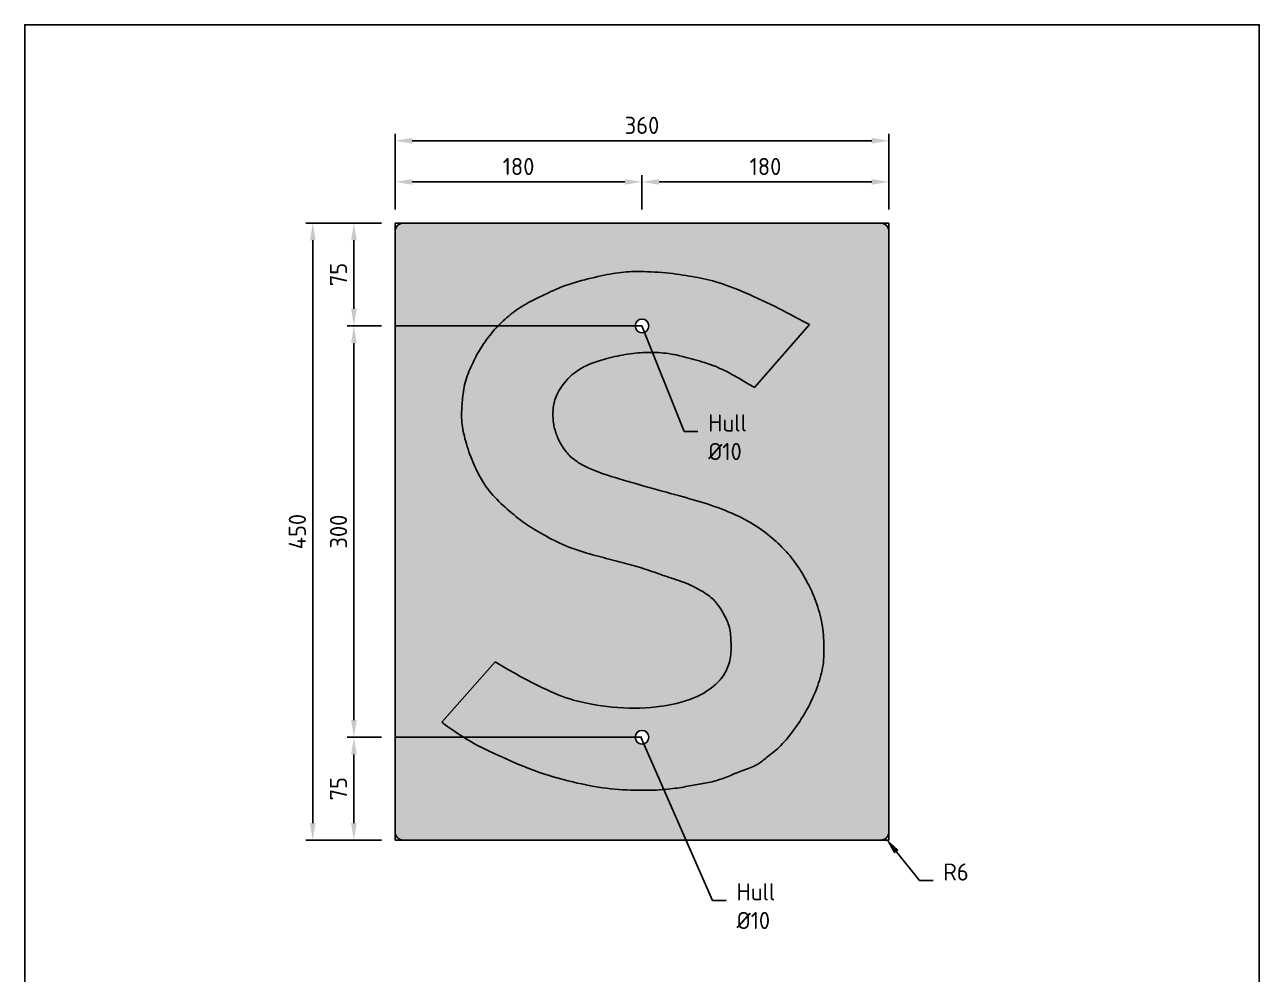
# Model space of a CAD drawing. Header units: millimetres. Extents: x 0 to 900, y 0 to 1385.
# Drawn here: x 0 to 900, y 692 to 1385 of the extents above; entities that cross this region are included whole.
import ezdxf
from ezdxf import colors
from ezdxf.entities.mleader import LeaderData, LeaderLine
from ezdxf.math import Vec2, Vec3

# ---------------------------------------------------------------- set-up
doc = ezdxf.new("R2010")
doc.units = ezdxf.units.MM
for name, color, linetype in [('DIM-ISO_1-10', 4, 'Continuous'), ('RAMME', 7, 'Continuous'), ('Skravur-Sort', 250, 'Continuous')]:
    doc.layers.add(name, color=color, linetype=linetype)
doc.layers.add('Hjelpelinjer', color=41, linetype='Continuous', plot=False)
doc.layers.add('Skravur-Gul', color=7, linetype='Continuous', true_color=0xffcc1f)
doc.styles.add('ISO25', font='ISO3098.shx')
doc.dimstyles.new('DIM-ISO_1-5', dxfattribs={"dimscale": 5, "dimtxt": 2.5, "dimasz": 2.5, "dimexe": 1, "dimexo": 2, "dimgap": 1, "dimtad": 1, "dimdec": 0, "dimdsep": 46, "dimtxsty": 'ISO25', "dimcen": 0, "dimclrd": 256, "dimclre": 256, "dimclrt": 2, "dimadec": 0, "dimazin": 0, "dimtp": 0.1, "dimtm": 0.1, "dimtfac": 0.71, "dimtdec": 0, "dimtmove": 0, "dimatfit": 3, "dimfxl": 1, "dimtzin": 0, "dimarcsym": 0})

# ---------------------------------------------------------------- blocks, each defined once
blk = doc.blocks.new('_None')
blk = doc.blocks.new('*D9')
at = {"layer": 'Defpoints', "color": 0, "transparency": 16777216}
for p in [(270, 1240.34), (240, 1165.34), (270, 1165.34)]:
    blk.add_point(p, dxfattribs=at)
at = {"layer": 'DIM-ISO_1-10', "lineweight": -2, "transparency": 16777216}
for p, q in [((260, 1240.34), (235, 1240.34)), ((240, 1227.84), (240, 1177.84)), ((260, 1165.34), (235, 1165.34))]:
    blk.add_line(p, q, dxfattribs=at)
at = {"layer": 'DIM-ISO_1-10', "transparency": 16777216}
for points in [[(237.92, 1227.84), (242.08, 1227.84), (240, 1240.34)], [(237.92, 1177.84), (242.08, 1177.84), (240, 1165.34)]]:
    blk.add_solid(points, dxfattribs=at)
at = {"layer": 'DIM-ISO_1-10', "color": 2, "transparency": 16777216, "insert": (228.75, 1202.84), "char_height": 12.5, "attachment_point": 5, "rotation": 90, "style": 'ISO25'}
blk.add_mtext('75', dxfattribs=at)
blk = doc.blocks.new('*D10')
at = {"layer": 'Defpoints', "color": 0, "transparency": 16777216}
for p in [(270, 1165.34), (240, 865.34), (270, 865.34)]:
    blk.add_point(p, dxfattribs=at)
at = {"layer": 'DIM-ISO_1-10', "lineweight": -2, "transparency": 16777216}
for p, q in [((260, 1165.34), (235, 1165.34)), ((240, 1152.84), (240, 877.84)), ((260, 865.34), (235, 865.34))]:
    blk.add_line(p, q, dxfattribs=at)
at = {"layer": 'DIM-ISO_1-10', "transparency": 16777216}
for points in [[(237.92, 1152.84), (242.08, 1152.84), (240, 1165.34)], [(237.92, 877.84), (242.08, 877.84), (240, 865.34)]]:
    blk.add_solid(points, dxfattribs=at)
at = {"layer": 'DIM-ISO_1-10', "color": 2, "transparency": 16777216, "insert": (228.75, 1015.34), "char_height": 12.5, "attachment_point": 5, "rotation": 90, "style": 'ISO25'}
blk.add_mtext('300', dxfattribs=at)
blk = doc.blocks.new('*D11')
at = {"layer": 'Defpoints', "color": 0, "transparency": 16777216}
for p in [(270, 865.34), (240, 790.34), (270, 790.34)]:
    blk.add_point(p, dxfattribs=at)
at = {"layer": 'DIM-ISO_1-10', "lineweight": -2, "transparency": 16777216}
for p, q in [((260, 865.34), (235, 865.34)), ((240, 852.84), (240, 802.84)), ((260, 790.34), (235, 790.34))]:
    blk.add_line(p, q, dxfattribs=at)
at = {"layer": 'DIM-ISO_1-10', "transparency": 16777216}
for points in [[(237.92, 852.84), (242.08, 852.84), (240, 865.34)], [(237.92, 802.84), (242.08, 802.84), (240, 790.34)]]:
    blk.add_solid(points, dxfattribs=at)
at = {"layer": 'DIM-ISO_1-10', "color": 2, "transparency": 16777216, "insert": (228.75, 827.84), "char_height": 12.5, "attachment_point": 5, "rotation": 90, "style": 'ISO25'}
blk.add_mtext('75', dxfattribs=at)
blk = doc.blocks.new('*D12')
at = {"layer": 'Defpoints', "color": 0, "transparency": 16777216}
for p in [(270, 1240.34), (210, 790.34), (270, 790.34)]:
    blk.add_point(p, dxfattribs=at)
at = {"layer": 'DIM-ISO_1-10', "lineweight": -2, "transparency": 16777216}
for p, q in [((260, 1240.34), (205, 1240.34)), ((210, 1227.84), (210, 802.84)), ((260, 790.34), (205, 790.34))]:
    blk.add_line(p, q, dxfattribs=at)
at = {"layer": 'DIM-ISO_1-10', "transparency": 16777216}
for points in [[(207.92, 1227.84), (212.08, 1227.84), (210, 1240.34)], [(207.92, 802.84), (212.08, 802.84), (210, 790.34)]]:
    blk.add_solid(points, dxfattribs=at)
at = {"layer": 'DIM-ISO_1-10', "color": 2, "transparency": 16777216, "insert": (198.75, 1015.34), "char_height": 12.5, "attachment_point": 5, "rotation": 90, "style": 'ISO25'}
blk.add_mtext('450', dxfattribs=at)
blk = doc.blocks.new('*D13')
at = {"layer": 'Defpoints', "color": 0, "transparency": 16777216}
for p in [(450, 1270.34), (270, 1240.34), (450, 1240.34)]:
    blk.add_point(p, dxfattribs=at)
at = {"layer": 'DIM-ISO_1-10', "lineweight": -2, "transparency": 16777216}
for p, q in [((270, 1250.34), (270, 1275.34)), ((282.5, 1270.34), (437.5, 1270.34)), ((450, 1250.34), (450, 1275.34))]:
    blk.add_line(p, q, dxfattribs=at)
at = {"layer": 'DIM-ISO_1-10', "transparency": 16777216}
for points in [[(282.5, 1272.42), (282.5, 1268.26), (270, 1270.34)], [(437.5, 1272.42), (437.5, 1268.26), (450, 1270.34)]]:
    blk.add_solid(points, dxfattribs=at)
at = {"layer": 'DIM-ISO_1-10', "color": 2, "transparency": 16777216, "insert": (360, 1281.59), "char_height": 12.5, "attachment_point": 5, "style": 'ISO25'}
blk.add_mtext('180', dxfattribs=at)
blk = doc.blocks.new('*D14')
at = {"layer": 'Defpoints', "color": 0, "transparency": 16777216}
for p in [(630, 1270.34), (450, 1240.34), (630, 1240.34)]:
    blk.add_point(p, dxfattribs=at)
at = {"layer": 'DIM-ISO_1-10', "lineweight": -2, "transparency": 16777216}
for p, q in [((450, 1250.34), (450, 1275.34)), ((462.5, 1270.34), (617.5, 1270.34)), ((630, 1250.34), (630, 1275.34))]:
    blk.add_line(p, q, dxfattribs=at)
at = {"layer": 'DIM-ISO_1-10', "transparency": 16777216}
for points in [[(462.5, 1272.42), (462.5, 1268.26), (450, 1270.34)], [(617.5, 1272.42), (617.5, 1268.26), (630, 1270.34)]]:
    blk.add_solid(points, dxfattribs=at)
at = {"layer": 'DIM-ISO_1-10', "color": 2, "transparency": 16777216, "insert": (540, 1281.59), "char_height": 12.5, "attachment_point": 5, "style": 'ISO25'}
blk.add_mtext('180', dxfattribs=at)
blk = doc.blocks.new('*D15')
at = {"layer": 'Defpoints', "color": 0, "transparency": 16777216}
for p in [(630, 1300.34), (270, 1240.34), (630, 1240.34)]:
    blk.add_point(p, dxfattribs=at)
at = {"layer": 'DIM-ISO_1-10', "lineweight": -2, "transparency": 16777216}
for p, q in [((270, 1250.34), (270, 1305.34)), ((630, 1250.34), (630, 1305.34)), ((282.5, 1300.34), (617.5, 1300.34))]:
    blk.add_line(p, q, dxfattribs=at)
at = {"layer": 'DIM-ISO_1-10', "transparency": 16777216}
for points in [[(282.5, 1302.42), (282.5, 1298.26), (270, 1300.34)], [(617.5, 1302.42), (617.5, 1298.26), (630, 1300.34)]]:
    blk.add_solid(points, dxfattribs=at)
at = {"layer": 'DIM-ISO_1-10', "color": 2, "transparency": 16777216, "insert": (450, 1311.59), "char_height": 12.5, "attachment_point": 5, "style": 'ISO25'}
blk.add_mtext('360', dxfattribs=at)

msp = doc.modelspace()

# ---------------------------------------------------------------- hatches: boundary and pattern name
at = {"layer": 'Skravur-Gul'}
h = msp.add_hatch(color=256, dxfattribs=at)
h.dxf.hatch_style = 1
edge = h.paths.add_edge_path()
edge.add_line((624, 790.34), (276, 790.34))
edge.add_arc((276, 796.34), 6, 180, 270, ccw=False)
edge.add_line((270, 796.34), (270, 1234.34))
edge.add_arc((276, 1234.34), 6, 90, 180, ccw=False)
edge.add_line((276, 1240.34), (624, 1240.34))
edge.add_arc((624, 1234.34), 6, 0, 90, ccw=False)
edge.add_line((630, 1234.34), (630, 796.34))
edge.add_arc((624, 796.34), 6, -90, 0, ccw=False)
edge = h.paths.add_edge_path(flags=16)
edge.add_arc((450, 865.34), 5, 0, 360)
edge = h.paths.add_edge_path(flags=16)
edge.add_arc((450, 1165.34), 5, 0, 360)
at = {"layer": 'Skravur-Sort'}
h = msp.add_hatch(color=256, dxfattribs=at)
edge = h.paths.add_edge_path(flags=16)
edge.add_arc((450, 865.34), 5, 0, 360)
edge = h.paths.add_edge_path(flags=16)
edge.add_arc((450, 1165.34), 5, 0, 360)
h.paths.add_polyline_path([(532, 1120.34), (525.77, 1124.1), (520.49, 1127.2), (516.03, 1129.72), (512.28, 1131.74), (509.1, 1133.34), (506.37, 1134.61), (503.96, 1135.64), (501.75, 1136.51), (499.63, 1137.28), (497.57, 1137.99), (495.56, 1138.64), (493.59, 1139.24), (491.66, 1139.8), (489.76, 1140.33), (487.88, 1140.84), (486, 1141.34), (484.13, 1141.84), (482.25, 1142.33), (480.38, 1142.81), (478.52, 1143.28), (476.67, 1143.72), (474.82, 1144.13), (472.99, 1144.51), (471.17, 1144.84), (469.36, 1145.13), (467.57, 1145.37), (465.77, 1145.58), (463.98, 1145.74), (462.18, 1145.86), (460.36, 1145.94), (458.53, 1145.99), (456.67, 1146.01), (454.78, 1145.99), (452.86, 1145.94), (450.94, 1145.87), (449, 1145.76), (447.06, 1145.62), (445.14, 1145.44), (443.22, 1145.24), (441.33, 1145.01), (439.47, 1144.74), (437.63, 1144.44), (435.8, 1144.12), (433.96, 1143.76), (432.1, 1143.37), (430.22, 1142.94), (428.3, 1142.49), (426.33, 1142.01), (424.3, 1141.49), (422.23, 1140.94), (420.12, 1140.34), (418, 1139.69), (415.88, 1138.99), (413.77, 1138.23), (411.7, 1137.41), (409.67, 1136.51), (407.7, 1135.53), (405.8, 1134.48), (403.97, 1133.36), (402.21, 1132.17), (400.53, 1130.92), (398.93, 1129.62), (397.42, 1128.25), (396, 1126.84), (394.67, 1125.38), (393.44, 1123.89), (392.3, 1122.39), (391.25, 1120.88), (390.3, 1119.39), (389.44, 1117.93), (388.67, 1116.52), (388, 1115.17), (387.42, 1113.9), (386.93, 1112.68), (386.51, 1111.52), (386.17, 1110.38), (385.88, 1109.26), (385.66, 1108.14), (385.48, 1107.01), (385.33, 1105.84), (385.22, 1104.63), (385.15, 1103.39), (385.1, 1102.12), (385.08, 1100.84), (385.1, 1099.56), (385.15, 1098.29), (385.22, 1097.05), (385.33, 1095.84), (385.47, 1094.68), (385.64, 1093.55), (385.84, 1092.47), (386.06, 1091.42), (386.31, 1090.41), (386.58, 1089.42), (386.86, 1088.45), (387.17, 1087.51), (387.49, 1086.58), (387.83, 1085.66), (388.18, 1084.75), (388.56, 1083.84), (388.97, 1082.93), (389.39, 1082.02), (389.85, 1081.1), (390.33, 1080.17), (390.85, 1079.23), (391.4, 1078.28), (391.97, 1077.32), (392.58, 1076.36), (393.22, 1075.41), (393.9, 1074.48), (394.6, 1073.56), (395.33, 1072.67), (396.1, 1071.81), (396.9, 1070.98), (397.74, 1070.17), (398.62, 1069.38), (399.56, 1068.61), (400.54, 1067.85), (401.57, 1067.09), (402.67, 1066.34), (403.82, 1065.59), (405.05, 1064.84), (406.35, 1064.09), (407.73, 1063.34), (409.19, 1062.59), (410.75, 1061.84), (412.41, 1061.09), (414.17, 1060.34), (416.04, 1059.59), (418.03, 1058.83), (420.16, 1058.06), (422.44, 1057.28), (424.88, 1056.47), (427.5, 1055.63), (430.32, 1054.76), (433.33, 1053.84), (436.56, 1052.88), (439.96, 1051.89), (443.48, 1050.87), (447.08, 1049.84), (450.72, 1048.81), (454.33, 1047.79), (457.89, 1046.8), (461.33, 1045.84), (464.63, 1044.93), (467.79, 1044.05), (470.83, 1043.21), (473.75, 1042.4), (476.58, 1041.62), (479.33, 1040.85), (482.02, 1040.09), (484.67, 1039.34), (487.28, 1038.59), (489.86, 1037.83), (492.43, 1037.06), (494.98, 1036.28), (497.52, 1035.47), (500.07, 1034.63), (502.61, 1033.76), (505.17, 1032.84), (507.73, 1031.88), (510.3, 1030.88), (512.86, 1029.83), (515.4, 1028.76), (517.89, 1027.65), (520.33, 1026.51), (522.71, 1025.35), (525, 1024.17), (527.2, 1022.98), (529.32, 1021.77), (531.35, 1020.55), (533.29, 1019.32), (535.16, 1018.08), (536.95, 1016.84), (538.68, 1015.59), (540.33, 1014.34), (541.93, 1013.09), (543.46, 1011.84), (544.94, 1010.59), (546.38, 1009.34), (547.76, 1008.09), (549.1, 1006.84), (550.4, 1005.59), (551.67, 1004.34), (552.9, 1003.09), (554.11, 1001.82), (555.3, 1000.54), (556.48, 999.22), (557.65, 997.85), (558.82, 996.42), (559.99, 994.92), (561.17, 993.34), (562.36, 991.67), (563.56, 989.92), (564.76, 988.1), (565.96, 986.22), (567.14, 984.29), (568.29, 982.32), (569.42, 980.34), (570.5, 978.34), (571.54, 976.34), (572.53, 974.34), (573.48, 972.34), (574.38, 970.34), (575.23, 968.34), (576.03, 966.34), (576.79, 964.34), (577.5, 962.34), (578.16, 960.34), (578.78, 958.34), (579.35, 956.33), (579.88, 954.32), (580.35, 952.3), (580.78, 950.27), (581.16, 948.23), (581.5, 946.17), (581.79, 944.1), (582.03, 942.03), (582.24, 939.94), (582.4, 937.86), (582.52, 935.79), (582.6, 933.73), (582.65, 931.69), (582.67, 929.67), (582.65, 927.69), (582.6, 925.73), (582.51, 923.8), (582.38, 921.88), (582.19, 919.98), (581.96, 918.1), (581.68, 916.22), (581.33, 914.34), (580.93, 912.47), (580.46, 910.59), (579.94, 908.72), (579.38, 906.84), (578.76, 904.97), (578.1, 903.09), (577.4, 901.22), (576.67, 899.34), (575.9, 897.47), (575.1, 895.59), (574.27, 893.72), (573.4, 891.84), (572.49, 889.97), (571.53, 888.09), (570.54, 886.22), (569.5, 884.34), (568.42, 882.47), (567.29, 880.6), (566.13, 878.74), (564.94, 876.9), (563.72, 875.09), (562.49, 873.3), (561.25, 871.55), (560, 869.84), (558.75, 868.18), (557.5, 866.56), (556.25, 865.01), (555, 863.51), (553.75, 862.07), (552.5, 860.7), (551.25, 859.4), (550, 858.17), (548.75, 857.02), (547.51, 855.95), (546.29, 854.94), (545.1, 853.99), (543.95, 853.09), (542.85, 852.24), (541.81, 851.44), (540.83, 850.67), (539.93, 849.94), (539.09, 849.23), (538.28, 848.56), (537.48, 847.9), (536.67, 847.27), (535.84, 846.67), (534.96, 846.08), (534, 845.51), (532.96, 844.95), (531.83, 844.41), (530.64, 843.88), (529.4, 843.36), (528.11, 842.85), (526.8, 842.34), (525.48, 841.84), (524.17, 841.34), (522.86, 840.84), (521.57, 840.34), (520.29, 839.84), (519.02, 839.34), (517.76, 838.84), (516.5, 838.34), (515.25, 837.84), (514, 837.34), (512.75, 836.84), (511.5, 836.35), (510.24, 835.86), (508.98, 835.38), (507.71, 834.92), (506.43, 834.48), (505.14, 834.06), (503.83, 833.67), (502.51, 833.31), (501.18, 832.98), (499.83, 832.67), (498.48, 832.38), (497.12, 832.11), (495.75, 831.85), (494.37, 831.59), (493, 831.34), (491.62, 831.09), (490.25, 830.84), (488.87, 830.59), (487.48, 830.34), (486.08, 830.09), (484.68, 829.84), (483.26, 829.59), (481.83, 829.34), (480.39, 829.09), (478.91, 828.84), (477.4, 828.6), (475.83, 828.36), (474.21, 828.13), (472.51, 827.91), (470.72, 827.7), (468.83, 827.51), (466.84, 827.33), (464.74, 827.17), (462.55, 827.02), (460.25, 826.9), (457.86, 826.81), (455.38, 826.73), (452.81, 826.69), (450.17, 826.67), (447.44, 826.69), (444.65, 826.74), (441.81, 826.82), (438.92, 826.94), (436, 827.11), (433.06, 827.31), (430.11, 827.55), (427.17, 827.84), (424.23, 828.18), (421.3, 828.56), (418.35, 829), (415.38, 829.49), (412.35, 830.03), (409.26, 830.63), (406.09, 831.29), (402.83, 832.01), (399.47, 832.79), (396.02, 833.63), (392.49, 834.54), (388.92, 835.51), (385.31, 836.54), (381.69, 837.63), (378.08, 838.79), (374.5, 840.01), (370.96, 841.29), (367.47, 842.62), (364.04, 843.99), (360.67, 845.38), (357.35, 846.79), (354.11, 848.21), (350.93, 849.62), (347.83, 851.01), (344.81, 852.37), (341.85, 853.71), (338.96, 855.05), (336.12, 856.4), (333.33, 857.78), (330.58, 859.19), (327.86, 860.65), (325.17, 862.17), (322.49, 863.77), (319.82, 865.44), (317.17, 867.17), (314.52, 868.94), (311.88, 870.76), (309.25, 872.6), (306.63, 874.47), (304, 876.34), (343, 920.34), (347.85, 917.41), (352.61, 914.63), (357.26, 912), (361.76, 909.54), (366.08, 907.24), (370.18, 905.12), (374.02, 903.18), (377.58, 901.42), (380.84, 899.86), (383.84, 898.47), (386.66, 897.23), (389.34, 896.12), (391.97, 895.12), (394.61, 894.19), (397.32, 893.33), (400.17, 892.51), (403.2, 891.7), (406.42, 890.93), (409.81, 890.18), (413.33, 889.49), (416.99, 888.84), (420.74, 888.26), (424.59, 887.76), (428.5, 887.34), (432.46, 887.01), (436.45, 886.78), (440.46, 886.65), (444.48, 886.61), (448.49, 886.68), (452.48, 886.85), (456.43, 887.12), (460.33, 887.51), (464.17, 888), (467.93, 888.59), (471.59, 889.29), (475.12, 890.07), (478.52, 890.94), (481.76, 891.89), (484.81, 892.91), (487.67, 894.01), (490.31, 895.16), (492.74, 896.36), (494.98, 897.6), (497.02, 898.86), (498.89, 900.13), (500.58, 901.39), (502.12, 902.63), (503.5, 903.84), (504.74, 905.01), (505.86, 906.13), (506.87, 907.24), (507.77, 908.32), (508.59, 909.4), (509.34, 910.47), (510.02, 911.56), (510.67, 912.67), (511.28, 913.81), (511.85, 914.99), (512.38, 916.2), (512.88, 917.44), (513.32, 918.73), (513.71, 920.06), (514.05, 921.43), (514.33, 922.84), (514.55, 924.3), (514.72, 925.8), (514.83, 927.33), (514.9, 928.88), (514.92, 930.45), (514.92, 932.03), (514.89, 933.6), (514.83, 935.17), (514.76, 936.73), (514.67, 938.26), (514.55, 939.77), (514.4, 941.26), (514.2, 942.71), (513.97, 944.13), (513.68, 945.51), (513.33, 946.84), (512.93, 948.13), (512.47, 949.38), (511.96, 950.58), (511.42, 951.76), (510.84, 952.9), (510.24, 954.01), (509.62, 955.1), (509, 956.17), (508.37, 957.23), (507.74, 958.26), (507.11, 959.28), (506.46, 960.28), (505.79, 961.25), (505.11, 962.2), (504.4, 963.12), (503.67, 964.01), (502.9, 964.87), (502.09, 965.71), (501.22, 966.53), (500.29, 967.34), (499.28, 968.15), (498.18, 968.98), (496.98, 969.81), (495.67, 970.67), (494.23, 971.56), (492.69, 972.47), (491.06, 973.39), (489.35, 974.3), (487.6, 975.2), (485.8, 976.06), (483.98, 976.89), (482.17, 977.67), (480.36, 978.39), (478.57, 979.06), (476.8, 979.69), (475.04, 980.28), (473.3, 980.85), (471.57, 981.4), (469.86, 981.95), (468.17, 982.51), (466.49, 983.08), (464.82, 983.66), (463.16, 984.25), (461.5, 984.84), (459.84, 985.43), (458.18, 986.02), (456.51, 986.6), (454.83, 987.17), (453.14, 987.73), (451.43, 988.27), (449.7, 988.8), (447.96, 989.32), (446.2, 989.83), (444.43, 990.34), (442.64, 990.84), (440.83, 991.34), (439.01, 991.84), (437.18, 992.34), (435.33, 992.84), (433.46, 993.34), (431.58, 993.84), (429.68, 994.34), (427.76, 994.84), (425.83, 995.34), (423.89, 995.84), (421.92, 996.35), (419.94, 996.86), (417.94, 997.38), (415.91, 997.92), (413.86, 998.48), (411.78, 999.06), (409.67, 999.67), (407.53, 1000.31), (405.36, 1000.99), (403.19, 1001.7), (401, 1002.44), (398.81, 1003.23), (396.64, 1004.06), (394.47, 1004.93), (392.33, 1005.84), (390.22, 1006.8), (388.15, 1007.8), (386.12, 1008.82), (384.12, 1009.86), (382.18, 1010.91), (380.29, 1011.96), (378.45, 1012.99), (376.67, 1014.01), (374.95, 1014.99), (373.28, 1015.96), (371.66, 1016.91), (370.08, 1017.86), (368.54, 1018.82), (367.01, 1019.8), (365.5, 1020.8), (364, 1021.84), (362.5, 1022.93), (361, 1024.06), (359.49, 1025.23), (357.98, 1026.44), (356.46, 1027.7), (354.93, 1028.99), (353.39, 1030.31), (351.83, 1031.67), (350.26, 1033.06), (348.69, 1034.48), (347.13, 1035.93), (345.58, 1037.4), (344.07, 1038.9), (342.6, 1040.42), (341.18, 1041.95), (339.83, 1043.51), (338.56, 1045.08), (337.36, 1046.66), (336.22, 1048.26), (335.15, 1049.86), (334.13, 1051.47), (333.15, 1053.09), (332.22, 1054.72), (331.33, 1056.34), (330.47, 1057.97), (329.64, 1059.6), (328.84, 1061.24), (328.06, 1062.9), (327.31, 1064.59), (326.58, 1066.3), (325.86, 1068.05), (325.17, 1069.84), (324.49, 1071.67), (323.83, 1073.54), (323.19, 1075.44), (322.58, 1077.34), (322.01, 1079.24), (321.46, 1081.14), (320.96, 1083.01), (320.5, 1084.84), (320.09, 1086.63), (319.72, 1088.37), (319.4, 1090.08), (319.12, 1091.74), (318.9, 1093.36), (318.72, 1094.94), (318.59, 1096.49), (318.5, 1098.01), (318.46, 1099.49), (318.46, 1100.96), (318.5, 1102.4), (318.56, 1103.84), (318.65, 1105.28), (318.76, 1106.73), (318.88, 1108.19), (319, 1109.67), (319.13, 1111.19), (319.26, 1112.73), (319.41, 1114.3), (319.58, 1115.88), (319.79, 1117.48), (320.03, 1119.1), (320.32, 1120.72), (320.67, 1122.34), (321.07, 1123.97), (321.53, 1125.59), (322.05, 1127.21), (322.6, 1128.82), (323.2, 1130.42), (323.83, 1132.02), (324.49, 1133.6), (325.17, 1135.17), (325.86, 1136.73), (326.58, 1138.27), (327.32, 1139.81), (328.08, 1141.34), (328.88, 1142.87), (329.71, 1144.41), (330.59, 1145.95), (331.5, 1147.51), (332.46, 1149.08), (333.46, 1150.65), (334.51, 1152.23), (335.58, 1153.8), (336.69, 1155.35), (337.83, 1156.88), (338.99, 1158.38), (340.17, 1159.84), (341.36, 1161.26), (342.57, 1162.63), (343.8, 1163.96), (345.04, 1165.26), (346.3, 1166.52), (347.57, 1167.76), (348.86, 1168.98), (350.17, 1170.17), (351.49, 1171.35), (352.83, 1172.52), (354.21, 1173.67), (355.62, 1174.8), (357.09, 1175.92), (358.6, 1177.02), (360.18, 1178.1), (361.83, 1179.17), (363.56, 1180.23), (365.35, 1181.27), (367.21, 1182.3), (369.12, 1183.32), (371.08, 1184.33), (373.08, 1185.34), (375.11, 1186.34), (377.17, 1187.34), (379.24, 1188.34), (381.33, 1189.33), (383.43, 1190.31), (385.56, 1191.28), (387.72, 1192.22), (389.89, 1193.13), (392.1, 1194.01), (394.33, 1194.84), (396.6, 1195.63), (398.89, 1196.38), (401.21, 1197.08), (403.54, 1197.76), (405.89, 1198.4), (408.26, 1199.01), (410.63, 1199.6), (413, 1200.17), (415.37, 1200.73), (417.73, 1201.26), (420.07, 1201.77), (422.38, 1202.26), (424.63, 1202.71), (426.83, 1203.13), (428.96, 1203.51), (431, 1203.84), (432.96, 1204.13), (434.85, 1204.37), (436.72, 1204.58), (438.58, 1204.74), (440.48, 1204.86), (442.44, 1204.94), (444.49, 1204.99), (446.67, 1205.01), (448.99, 1204.99), (451.44, 1204.94), (454, 1204.87), (456.62, 1204.76), (459.3, 1204.62), (461.99, 1204.44), (464.68, 1204.24), (467.33, 1204.01), (469.93, 1203.74), (472.46, 1203.45), (474.94, 1203.13), (477.35, 1202.8), (479.72, 1202.45), (482.03, 1202.09), (484.29, 1201.71), (486.5, 1201.34), (488.67, 1200.96), (490.8, 1200.58), (492.92, 1200.17), (495.04, 1199.74), (497.18, 1199.26), (499.34, 1198.74), (501.56, 1198.16), (503.83, 1197.51), (506.18, 1196.78), (508.61, 1195.98), (511.12, 1195.1), (513.71, 1194.15), (516.37, 1193.13), (519.11, 1192.05), (521.93, 1190.89), (524.83, 1189.67), (527.81, 1188.39), (530.85, 1187.06), (533.94, 1185.66), (537.06, 1184.23), (540.21, 1182.74), (543.37, 1181.22), (546.53, 1179.67), (549.67, 1178.09), (552.77, 1176.49), (555.83, 1174.88), (558.81, 1173.3), (561.71, 1171.75), (564.49, 1170.26), (567.15, 1168.84), (569.66, 1167.53), (572, 1166.34)])

# ---------------------------------------------------------------- linework, layer by layer
at = {"layer": 'Hjelpelinjer'}
for p, q in [((270, 1240.34), (270, 1234.34)), ((270, 1240.34), (276, 1240.34)), ((624, 1240.34), (630, 1240.34)), ((630, 1240.34), (630, 1234.34)), ((450, 1165.34), (270, 1165.34)), ((572, 1166.34), (532, 1120.34)), ((450, 865.34), (270, 865.34)), ((270, 796.34), (270, 790.34)), ((630, 796.34), (630, 790.34)), ((270, 790.34), (276, 790.34)), ((624, 790.34), (630, 790.34))]:
    msp.add_line(p, q, dxfattribs=at)
msp.add_lwpolyline([(624, 790.34), (276, 790.34, -0.414214), (270, 796.34), (270, 1234.34, -0.414214), (276, 1240.34), (624, 1240.34, -0.414214), (630, 1234.34), (630, 796.34, -0.414214)], format="xyb", close=True, dxfattribs=at)
for points in [[(343, 920.34), (347.85, 917.41), (352.61, 914.63), (357.26, 912), (361.76, 909.54), (366.08, 907.24), (370.18, 905.12), (374.02, 903.18), (377.58, 901.42), (380.84, 899.86), (383.84, 898.47), (386.66, 897.23), (389.34, 896.12), (391.97, 895.12), (394.61, 894.19), (397.32, 893.33), (400.17, 892.51), (403.2, 891.7), (406.42, 890.93), (409.81, 890.18), (413.33, 889.49), (416.99, 888.84), (420.74, 888.26), (424.59, 887.76), (428.5, 887.34), (432.46, 887.01), (436.45, 886.78), (440.46, 886.65), (444.48, 886.61), (448.49, 886.68), (452.48, 886.85), (456.43, 887.12), (460.33, 887.51), (464.17, 888), (467.93, 888.59), (471.59, 889.29), (475.12, 890.07), (478.52, 890.94), (481.76, 891.89), (484.81, 892.91), (487.67, 894.01), (490.31, 895.16), (492.74, 896.36), (494.98, 897.6), (497.02, 898.86), (498.89, 900.13), (500.58, 901.39), (502.12, 902.63), (503.5, 903.84), (504.74, 905.01), (505.86, 906.13), (506.87, 907.24), (507.77, 908.32), (508.59, 909.4), (509.34, 910.47), (510.02, 911.56), (510.67, 912.67), (511.28, 913.81), (511.85, 914.99), (512.38, 916.2), (512.88, 917.44), (513.32, 918.73), (513.71, 920.06), (514.05, 921.43), (514.33, 922.84), (514.55, 924.3), (514.72, 925.8), (514.83, 927.33), (514.9, 928.88), (514.92, 930.45), (514.92, 932.03), (514.89, 933.6), (514.83, 935.17), (514.76, 936.73), (514.67, 938.26), (514.55, 939.77), (514.4, 941.26), (514.2, 942.71), (513.97, 944.13), (513.68, 945.51), (513.33, 946.84), (512.93, 948.13), (512.47, 949.38), (511.96, 950.58), (511.42, 951.76), (510.84, 952.9), (510.24, 954.01), (509.62, 955.1), (509, 956.17), (508.37, 957.23), (507.74, 958.26), (507.11, 959.28), (506.46, 960.28), (505.79, 961.25), (505.11, 962.2), (504.4, 963.12), (503.67, 964.01), (502.9, 964.87), (502.09, 965.71), (501.22, 966.53), (500.29, 967.34), (499.28, 968.15), (498.18, 968.98), (496.98, 969.81), (495.67, 970.67), (494.23, 971.56), (492.69, 972.47), (491.06, 973.39), (489.35, 974.3), (487.6, 975.2), (485.8, 976.06), (483.98, 976.89), (482.17, 977.67), (480.36, 978.39), (478.57, 979.06), (476.8, 979.69), (475.04, 980.28), (473.3, 980.85), (471.57, 981.4), (469.86, 981.95), (468.17, 982.51), (466.49, 983.08), (464.82, 983.66), (463.16, 984.25), (461.5, 984.84), (459.84, 985.43), (458.18, 986.02), (456.51, 986.6), (454.83, 987.17), (453.14, 987.73), (451.43, 988.27), (449.7, 988.8), (447.96, 989.32), (446.2, 989.83), (444.43, 990.34), (442.64, 990.84), (440.83, 991.34), (439.01, 991.84), (437.18, 992.34), (435.33, 992.84), (433.46, 993.34), (431.58, 993.84), (429.68, 994.34), (427.76, 994.84), (425.83, 995.34), (423.89, 995.84), (421.92, 996.35), (419.94, 996.86), (417.94, 997.38), (415.91, 997.92), (413.86, 998.48), (411.78, 999.06), (409.67, 999.67), (407.53, 1000.31), (405.36, 1000.99), (403.19, 1001.7), (401, 1002.44), (398.81, 1003.23), (396.64, 1004.06), (394.47, 1004.93), (392.33, 1005.84), (390.22, 1006.8), (388.15, 1007.8), (386.12, 1008.82), (384.12, 1009.86), (382.18, 1010.91), (380.29, 1011.96), (378.45, 1012.99), (376.67, 1014.01), (374.95, 1014.99), (373.28, 1015.96), (371.66, 1016.91), (370.08, 1017.86), (368.54, 1018.82), (367.01, 1019.8), (365.5, 1020.8), (364, 1021.84), (362.5, 1022.93), (361, 1024.06), (359.49, 1025.23), (357.98, 1026.44), (356.46, 1027.7), (354.93, 1028.99), (353.39, 1030.31), (351.83, 1031.67), (350.26, 1033.06), (348.69, 1034.48), (347.13, 1035.93), (345.58, 1037.4), (344.07, 1038.9), (342.6, 1040.42), (341.18, 1041.95), (339.83, 1043.51), (338.56, 1045.08), (337.36, 1046.66), (336.22, 1048.26), (335.15, 1049.86), (334.13, 1051.47), (333.15, 1053.09), (332.22, 1054.72), (331.33, 1056.34), (330.47, 1057.97), (329.64, 1059.6), (328.84, 1061.24), (328.06, 1062.9), (327.31, 1064.59), (326.58, 1066.3), (325.86, 1068.05), (325.17, 1069.84), (324.49, 1071.67), (323.83, 1073.54), (323.19, 1075.44), (322.58, 1077.34), (322.01, 1079.24), (321.46, 1081.14), (320.96, 1083.01), (320.5, 1084.84), (320.09, 1086.63), (319.72, 1088.37), (319.4, 1090.08), (319.12, 1091.74), (318.9, 1093.36), (318.72, 1094.94), (318.59, 1096.49), (318.5, 1098.01), (318.46, 1099.49), (318.46, 1100.96), (318.5, 1102.4), (318.56, 1103.84), (318.65, 1105.28), (318.76, 1106.73), (318.88, 1108.19), (319, 1109.67), (319.13, 1111.19), (319.26, 1112.73), (319.41, 1114.3), (319.58, 1115.88), (319.79, 1117.48), (320.03, 1119.1), (320.32, 1120.72), (320.67, 1122.34), (321.07, 1123.97), (321.53, 1125.59), (322.05, 1127.21), (322.6, 1128.82), (323.2, 1130.42), (323.83, 1132.02), (324.49, 1133.6), (325.17, 1135.17), (325.86, 1136.73), (326.58, 1138.27), (327.32, 1139.81), (328.08, 1141.34), (328.88, 1142.87), (329.71, 1144.41), (330.59, 1145.95), (331.5, 1147.51), (332.46, 1149.08), (333.46, 1150.65), (334.51, 1152.23), (335.58, 1153.8), (336.69, 1155.35), (337.83, 1156.88), (338.99, 1158.38), (340.17, 1159.84), (341.36, 1161.26), (342.57, 1162.63), (343.8, 1163.96), (345.04, 1165.26), (346.3, 1166.52), (347.57, 1167.76), (348.86, 1168.98), (350.17, 1170.17), (351.49, 1171.35), (352.83, 1172.52), (354.21, 1173.67), (355.62, 1174.8), (357.09, 1175.92), (358.6, 1177.02), (360.18, 1178.1), (361.83, 1179.17), (363.56, 1180.23), (365.35, 1181.27), (367.21, 1182.3), (369.12, 1183.32), (371.08, 1184.33), (373.08, 1185.34), (375.11, 1186.34), (377.17, 1187.34), (379.24, 1188.34), (381.33, 1189.33), (383.43, 1190.31), (385.56, 1191.28), (387.72, 1192.22), (389.89, 1193.13), (392.1, 1194.01), (394.33, 1194.84), (396.6, 1195.63), (398.89, 1196.38), (401.21, 1197.08), (403.54, 1197.76), (405.89, 1198.4), (408.26, 1199.01), (410.63, 1199.6), (413, 1200.17), (415.37, 1200.73), (417.73, 1201.26), (420.07, 1201.77), (422.38, 1202.26), (424.63, 1202.71), (426.83, 1203.13), (428.96, 1203.51), (431, 1203.84), (432.96, 1204.13), (434.85, 1204.37), (436.72, 1204.58), (438.58, 1204.74), (440.48, 1204.86), (442.44, 1204.94), (444.49, 1204.99), (446.67, 1205.01), (448.99, 1204.99), (451.44, 1204.94), (454, 1204.87), (456.62, 1204.76), (459.3, 1204.62), (461.99, 1204.44), (464.68, 1204.24), (467.33, 1204.01), (469.93, 1203.74), (472.46, 1203.45), (474.94, 1203.13), (477.35, 1202.8), (479.72, 1202.45), (482.03, 1202.09), (484.29, 1201.71), (486.5, 1201.34), (488.67, 1200.96), (490.8, 1200.58), (492.92, 1200.17), (495.04, 1199.74), (497.18, 1199.26), (499.34, 1198.74), (501.56, 1198.16), (503.83, 1197.51), (506.18, 1196.78), (508.61, 1195.98), (511.12, 1195.1), (513.71, 1194.15), (516.37, 1193.13), (519.11, 1192.05), (521.93, 1190.89), (524.83, 1189.67), (527.81, 1188.39), (530.85, 1187.06), (533.94, 1185.66), (537.06, 1184.23), (540.21, 1182.74), (543.37, 1181.22), (546.53, 1179.67), (549.67, 1178.09), (552.77, 1176.49), (555.83, 1174.88), (558.81, 1173.3), (561.71, 1171.75), (564.49, 1170.26), (567.15, 1168.84), (569.66, 1167.53), (572, 1166.34)], [(532, 1120.34), (525.77, 1124.1), (520.49, 1127.2), (516.03, 1129.72), (512.28, 1131.74), (509.1, 1133.34), (506.37, 1134.61), (503.96, 1135.64), (501.75, 1136.51), (499.63, 1137.28), (497.57, 1137.99), (495.56, 1138.64), (493.59, 1139.24), (491.66, 1139.8), (489.76, 1140.33), (487.88, 1140.84), (486, 1141.34), (484.13, 1141.84), (482.25, 1142.33), (480.38, 1142.81), (478.52, 1143.28), (476.67, 1143.72), (474.82, 1144.13), (472.99, 1144.51), (471.17, 1144.84), (469.36, 1145.13), (467.57, 1145.37), (465.77, 1145.58), (463.98, 1145.74), (462.18, 1145.86), (460.36, 1145.94), (458.53, 1145.99), (456.67, 1146.01), (454.78, 1145.99), (452.86, 1145.94), (450.94, 1145.87), (449, 1145.76), (447.06, 1145.62), (445.14, 1145.44), (443.22, 1145.24), (441.33, 1145.01), (439.47, 1144.74), (437.63, 1144.44), (435.8, 1144.12), (433.96, 1143.76), (432.1, 1143.37), (430.22, 1142.94), (428.3, 1142.49), (426.33, 1142.01), (424.3, 1141.49), (422.23, 1140.94), (420.12, 1140.34), (418, 1139.69), (415.88, 1138.99), (413.77, 1138.23), (411.7, 1137.41), (409.67, 1136.51), (407.7, 1135.53), (405.8, 1134.48), (403.97, 1133.36), (402.21, 1132.17), (400.53, 1130.92), (398.93, 1129.62), (397.42, 1128.25), (396, 1126.84), (394.67, 1125.38), (393.44, 1123.89), (392.3, 1122.39), (391.25, 1120.88), (390.3, 1119.39), (389.44, 1117.93), (388.67, 1116.52), (388, 1115.17), (387.42, 1113.9), (386.93, 1112.68), (386.51, 1111.52), (386.17, 1110.38), (385.88, 1109.26), (385.66, 1108.14), (385.48, 1107.01), (385.33, 1105.84), (385.22, 1104.63), (385.15, 1103.39), (385.1, 1102.12), (385.08, 1100.84), (385.1, 1099.56), (385.15, 1098.29), (385.22, 1097.05), (385.33, 1095.84), (385.47, 1094.68), (385.64, 1093.55), (385.84, 1092.47), (386.06, 1091.42), (386.31, 1090.41), (386.58, 1089.42), (386.86, 1088.45), (387.17, 1087.51), (387.49, 1086.58), (387.83, 1085.66), (388.18, 1084.75), (388.56, 1083.84), (388.97, 1082.93), (389.39, 1082.02), (389.85, 1081.1), (390.33, 1080.17), (390.85, 1079.23), (391.4, 1078.28), (391.97, 1077.32), (392.58, 1076.36), (393.22, 1075.41), (393.9, 1074.48), (394.6, 1073.56), (395.33, 1072.67), (396.1, 1071.81), (396.9, 1070.98), (397.74, 1070.17), (398.62, 1069.38), (399.56, 1068.61), (400.54, 1067.85), (401.57, 1067.09), (402.67, 1066.34), (403.82, 1065.59), (405.05, 1064.84), (406.35, 1064.09), (407.73, 1063.34), (409.19, 1062.59), (410.75, 1061.84), (412.41, 1061.09), (414.17, 1060.34), (416.04, 1059.59), (418.03, 1058.83), (420.16, 1058.06), (422.44, 1057.28), (424.88, 1056.47), (427.5, 1055.63), (430.32, 1054.76), (433.33, 1053.84), (436.56, 1052.88), (439.96, 1051.89), (443.48, 1050.87), (447.08, 1049.84), (450.72, 1048.81), (454.33, 1047.79), (457.89, 1046.8), (461.33, 1045.84), (464.63, 1044.93), (467.79, 1044.05), (470.83, 1043.21), (473.75, 1042.4), (476.58, 1041.62), (479.33, 1040.85), (482.02, 1040.09), (484.67, 1039.34), (487.28, 1038.59), (489.86, 1037.83), (492.43, 1037.06), (494.98, 1036.28), (497.52, 1035.47), (500.07, 1034.63), (502.61, 1033.76), (505.17, 1032.84), (507.73, 1031.88), (510.3, 1030.88), (512.86, 1029.83), (515.4, 1028.76), (517.89, 1027.65), (520.33, 1026.51), (522.71, 1025.35), (525, 1024.17), (527.2, 1022.98), (529.32, 1021.77), (531.35, 1020.55), (533.29, 1019.32), (535.16, 1018.08), (536.95, 1016.84), (538.68, 1015.59), (540.33, 1014.34), (541.93, 1013.09), (543.46, 1011.84), (544.94, 1010.59), (546.38, 1009.34), (547.76, 1008.09), (549.1, 1006.84), (550.4, 1005.59), (551.67, 1004.34), (552.9, 1003.09), (554.11, 1001.82), (555.3, 1000.54), (556.48, 999.22), (557.65, 997.85), (558.82, 996.42), (559.99, 994.92), (561.17, 993.34), (562.36, 991.67), (563.56, 989.92), (564.76, 988.1), (565.96, 986.22), (567.14, 984.29), (568.29, 982.32), (569.42, 980.34), (570.5, 978.34), (571.54, 976.34), (572.53, 974.34), (573.48, 972.34), (574.38, 970.34), (575.23, 968.34), (576.03, 966.34), (576.79, 964.34), (577.5, 962.34), (578.16, 960.34), (578.78, 958.34), (579.35, 956.33), (579.88, 954.32), (580.35, 952.3), (580.78, 950.27), (581.16, 948.23), (581.5, 946.17), (581.79, 944.1), (582.03, 942.03), (582.24, 939.94), (582.4, 937.86), (582.52, 935.79), (582.6, 933.73), (582.65, 931.69), (582.67, 929.67), (582.65, 927.69), (582.6, 925.73), (582.51, 923.8), (582.38, 921.88), (582.19, 919.98), (581.96, 918.1), (581.68, 916.22), (581.33, 914.34), (580.93, 912.47), (580.46, 910.59), (579.94, 908.72), (579.38, 906.84), (578.76, 904.97), (578.1, 903.09), (577.4, 901.22), (576.67, 899.34), (575.9, 897.47), (575.1, 895.59), (574.27, 893.72), (573.4, 891.84), (572.49, 889.97), (571.53, 888.09), (570.54, 886.22), (569.5, 884.34), (568.42, 882.47), (567.29, 880.6), (566.13, 878.74), (564.94, 876.9), (563.72, 875.09), (562.49, 873.3), (561.25, 871.55), (560, 869.84), (558.75, 868.18), (557.5, 866.56), (556.25, 865.01), (555, 863.51), (553.75, 862.07), (552.5, 860.7), (551.25, 859.4), (550, 858.17), (548.75, 857.02), (547.51, 855.95), (546.29, 854.94), (545.1, 853.99), (543.95, 853.09), (542.85, 852.24), (541.81, 851.44), (540.83, 850.67), (539.93, 849.94), (539.09, 849.23), (538.28, 848.56), (537.48, 847.9), (536.67, 847.27), (535.84, 846.67), (534.96, 846.08), (534, 845.51), (532.96, 844.95), (531.83, 844.41), (530.64, 843.88), (529.4, 843.36), (528.11, 842.85), (526.8, 842.34), (525.48, 841.84), (524.17, 841.34), (522.86, 840.84), (521.57, 840.34), (520.29, 839.84), (519.02, 839.34), (517.76, 838.84), (516.5, 838.34), (515.25, 837.84), (514, 837.34), (512.75, 836.84), (511.5, 836.35), (510.24, 835.86), (508.98, 835.38), (507.71, 834.92), (506.43, 834.48), (505.14, 834.06), (503.83, 833.67), (502.51, 833.31), (501.18, 832.98), (499.83, 832.67), (498.48, 832.38), (497.12, 832.11), (495.75, 831.85), (494.37, 831.59), (493, 831.34), (491.62, 831.09), (490.25, 830.84), (488.87, 830.59), (487.48, 830.34), (486.08, 830.09), (484.68, 829.84), (483.26, 829.59), (481.83, 829.34), (480.39, 829.09), (478.91, 828.84), (477.4, 828.6), (475.83, 828.36), (474.21, 828.13), (472.51, 827.91), (470.72, 827.7), (468.83, 827.51), (466.84, 827.33), (464.74, 827.17), (462.55, 827.02), (460.25, 826.9), (457.86, 826.81), (455.38, 826.73), (452.81, 826.69), (450.17, 826.67), (447.44, 826.69), (444.65, 826.74), (441.81, 826.82), (438.92, 826.94), (436, 827.11), (433.06, 827.31), (430.11, 827.55), (427.17, 827.84), (424.23, 828.18), (421.3, 828.56), (418.35, 829), (415.38, 829.49), (412.35, 830.03), (409.26, 830.63), (406.09, 831.29), (402.83, 832.01), (399.47, 832.79), (396.02, 833.63), (392.49, 834.54), (388.92, 835.51), (385.31, 836.54), (381.69, 837.63), (378.08, 838.79), (374.5, 840.01), (370.96, 841.29), (367.47, 842.62), (364.04, 843.99), (360.67, 845.38), (357.35, 846.79), (354.11, 848.21), (350.93, 849.62), (347.83, 851.01), (344.81, 852.37), (341.85, 853.71), (338.96, 855.05), (336.12, 856.4), (333.33, 857.78), (330.58, 859.19), (327.86, 860.65), (325.17, 862.17), (322.49, 863.77), (319.82, 865.44), (317.17, 867.17), (314.52, 868.94), (311.88, 870.76), (309.25, 872.6), (306.63, 874.47), (304, 876.34)], [(304, 876.34), (343, 920.34)]]:
    msp.add_lwpolyline(points, dxfattribs=at)
for centre in [(450, 1165.34), (450, 865.34)]:
    msp.add_circle(centre, 5, dxfattribs=at)
at = {"layer": 'RAMME'}
msp.add_lwpolyline([(0, 0), (0, 1385), (900, 1385), (900, 0)], close=True, dxfattribs=at)

# ---------------------------------------------------------------- dimensions: what is measured, and where the dimension line sits
at = {"layer": 'DIM-ISO_1-10'}
for base, p2, picture, middle in [((630, 1300.34), (630, 1240.34), '*D15', (450, 1311.59)), ((450, 1270.34), (450, 1240.34), '*D13', (360, 1281.59))]:
    dim = msp.add_linear_dim(base=base, p1=(270, 1240.34), p2=p2, dimstyle='DIM-ISO_1-5', dxfattribs=at)
    dim.commit()
    dim.dimension.update_dxf_attribs({"geometry": picture, "text_midpoint": middle})
dim = msp.add_linear_dim(base=(630, 1270.34), p1=(450, 1240.34), p2=(630, 1240.34), dimstyle='DIM-ISO_1-5', override={"dimtmove": 1}, dxfattribs=at)
dim.commit()
dim.dimension.update_dxf_attribs({"geometry": '*D14', "text_midpoint": (540, 1281.59)})
for base, p2, picture, middle in [((210, 790.34), (270, 790.34), '*D12', (198.75, 1015.34)), ((240, 1165.34), (270, 1165.34), '*D9', (228.75, 1202.84))]:
    dim = msp.add_linear_dim(base=base, p1=(270, 1240.34), p2=p2, angle=90, dimstyle='DIM-ISO_1-5', dxfattribs=at)
    dim.commit()
    dim.dimension.update_dxf_attribs({"geometry": picture, "text_midpoint": middle})
for base, p1, p2, picture, middle in [((240, 865.34), (270, 1165.34), (270, 865.34), '*D10', (228.75, 1015.34)), ((240, 790.34), (270, 865.34), (270, 790.34), '*D11', (228.75, 827.84))]:
    dim = msp.add_linear_dim(base=base, p1=p1, p2=p2, angle=90, dimstyle='DIM-ISO_1-5', override={"dimtmove": 1}, dxfattribs=at)
    dim.commit()
    dim.dimension.update_dxf_attribs({"geometry": picture, "text_midpoint": middle})

# ---------------------------------------------------------------- leaders
ml = msp.add_multileader_mtext('Standard', dxfattribs=at)
ml.set_content('Hull \\P%%C10', color=2, style='ISO25')
ml.set_leader_properties()
ml.set_arrow_properties(name='NONE')
ml.build(insert=Vec2(0, 0))
ml.multileader.update_dxf_attribs({"text_left_attachment_type": 7, "text_right_attachment_type": 7, "text_top_attachment_type": 10, "text_bottom_attachment_type": 10, "dogleg_length": 2, "arrow_head_size": 12.5, "scale": 5})
ctx = ml.context
ctx.base_point, ctx.scale, ctx.char_height, ctx.arrow_head_size, ctx.landing_gap_size, ctx.plane_origin = Vec3(490.77, 1088.33), 5, 12.5, 12.5, 7.5, Vec3(327.4, 1160.58)
ctx.left_attachment, ctx.right_attachment, ctx.top_attachment, ctx.bottom_attachment = 7, 7, 10, 10
notes = []
notes.append((ctx, [(1, (1, 1, 0), (480.77, 1088.33), (1, 0), 10, [(0, [(450, 1165.34)], 0, [])])]))
ctx.mtext.insert, ctx.mtext.flow_direction = Vec3(498.27, 1100.83), 5
ml = msp.add_multileader_mtext('Standard', dxfattribs=at)
ml.set_content('Hull \\P%%C10', color=2, style='ISO25')
ml.set_leader_properties()
ml.set_arrow_properties(name='NONE')
ml.build(insert=Vec2(0, 0))
ml.multileader.update_dxf_attribs({"text_left_attachment_type": 7, "text_right_attachment_type": 7, "text_top_attachment_type": 10, "text_bottom_attachment_type": 10, "dogleg_length": 2, "arrow_head_size": 12.5, "scale": 5})
ctx = ml.context
ctx.base_point, ctx.scale, ctx.char_height, ctx.arrow_head_size, ctx.landing_gap_size, ctx.plane_origin = Vec3(511.41, 746.34), 5, 12.5, 12.5, 7.5, Vec3(455.16, 892.88)
ctx.left_attachment, ctx.right_attachment, ctx.top_attachment, ctx.bottom_attachment = 7, 7, 10, 10
notes.append((ctx, [(1, (1, 1, 0), (501.41, 746.34), (1, 0), 10, [(0, [(449.17, 865.34)], 0, [])])]))
ctx.mtext.insert, ctx.mtext.flow_direction = Vec3(518.91, 758.84), 5
ml = msp.add_multileader_mtext('Standard', dxfattribs=at)
ml.set_content('R6', color=2, style='ISO25')
ml.set_leader_properties()
ml.build(insert=Vec2(0, 0))
ml.multileader.update_dxf_attribs({"text_left_attachment_type": 7, "text_right_attachment_type": 7, "text_top_attachment_type": 10, "text_bottom_attachment_type": 10, "dogleg_length": 2, "arrow_head_size": 12.5, "scale": 5})
ctx = ml.context
ctx.base_point, ctx.scale, ctx.char_height, ctx.arrow_head_size, ctx.landing_gap_size, ctx.plane_origin = Vec3(662.18, 760.86), 5, 12.5, 12.5, 7.5, Vec3(627.68, 791.6)
ctx.left_attachment, ctx.right_attachment, ctx.top_attachment, ctx.bottom_attachment = 7, 7, 10, 10
notes.append((ctx, [(1, (1, 1, 0), (652.18, 760.86), (1, 0), 10, [(0, [(627.68, 791.6)], 0, [])])]))
ctx.mtext.insert, ctx.mtext.flow_direction = Vec3(669.68, 773.36), 5
for ctx, leaders in notes:
    for number, flags, end, landing, length, lines in leaders:
        leader = LeaderData()
        leader.index, (leader.has_last_leader_line, leader.has_dogleg_vector, leader.attachment_direction) = number, flags
        leader.last_leader_point, leader.dogleg_vector, leader.dogleg_length = Vec3(end), Vec3(landing), length
        for number, points, colour, breaks in lines:
            line = LeaderLine()
            line.index, line.vertices, line.color, line.breaks = number, Vec3.list(points), colors.encode_raw_color(colour), breaks
            leader.lines.append(line)
        ctx.leaders.append(leader)

doc.saveas('drawing.dxf')
